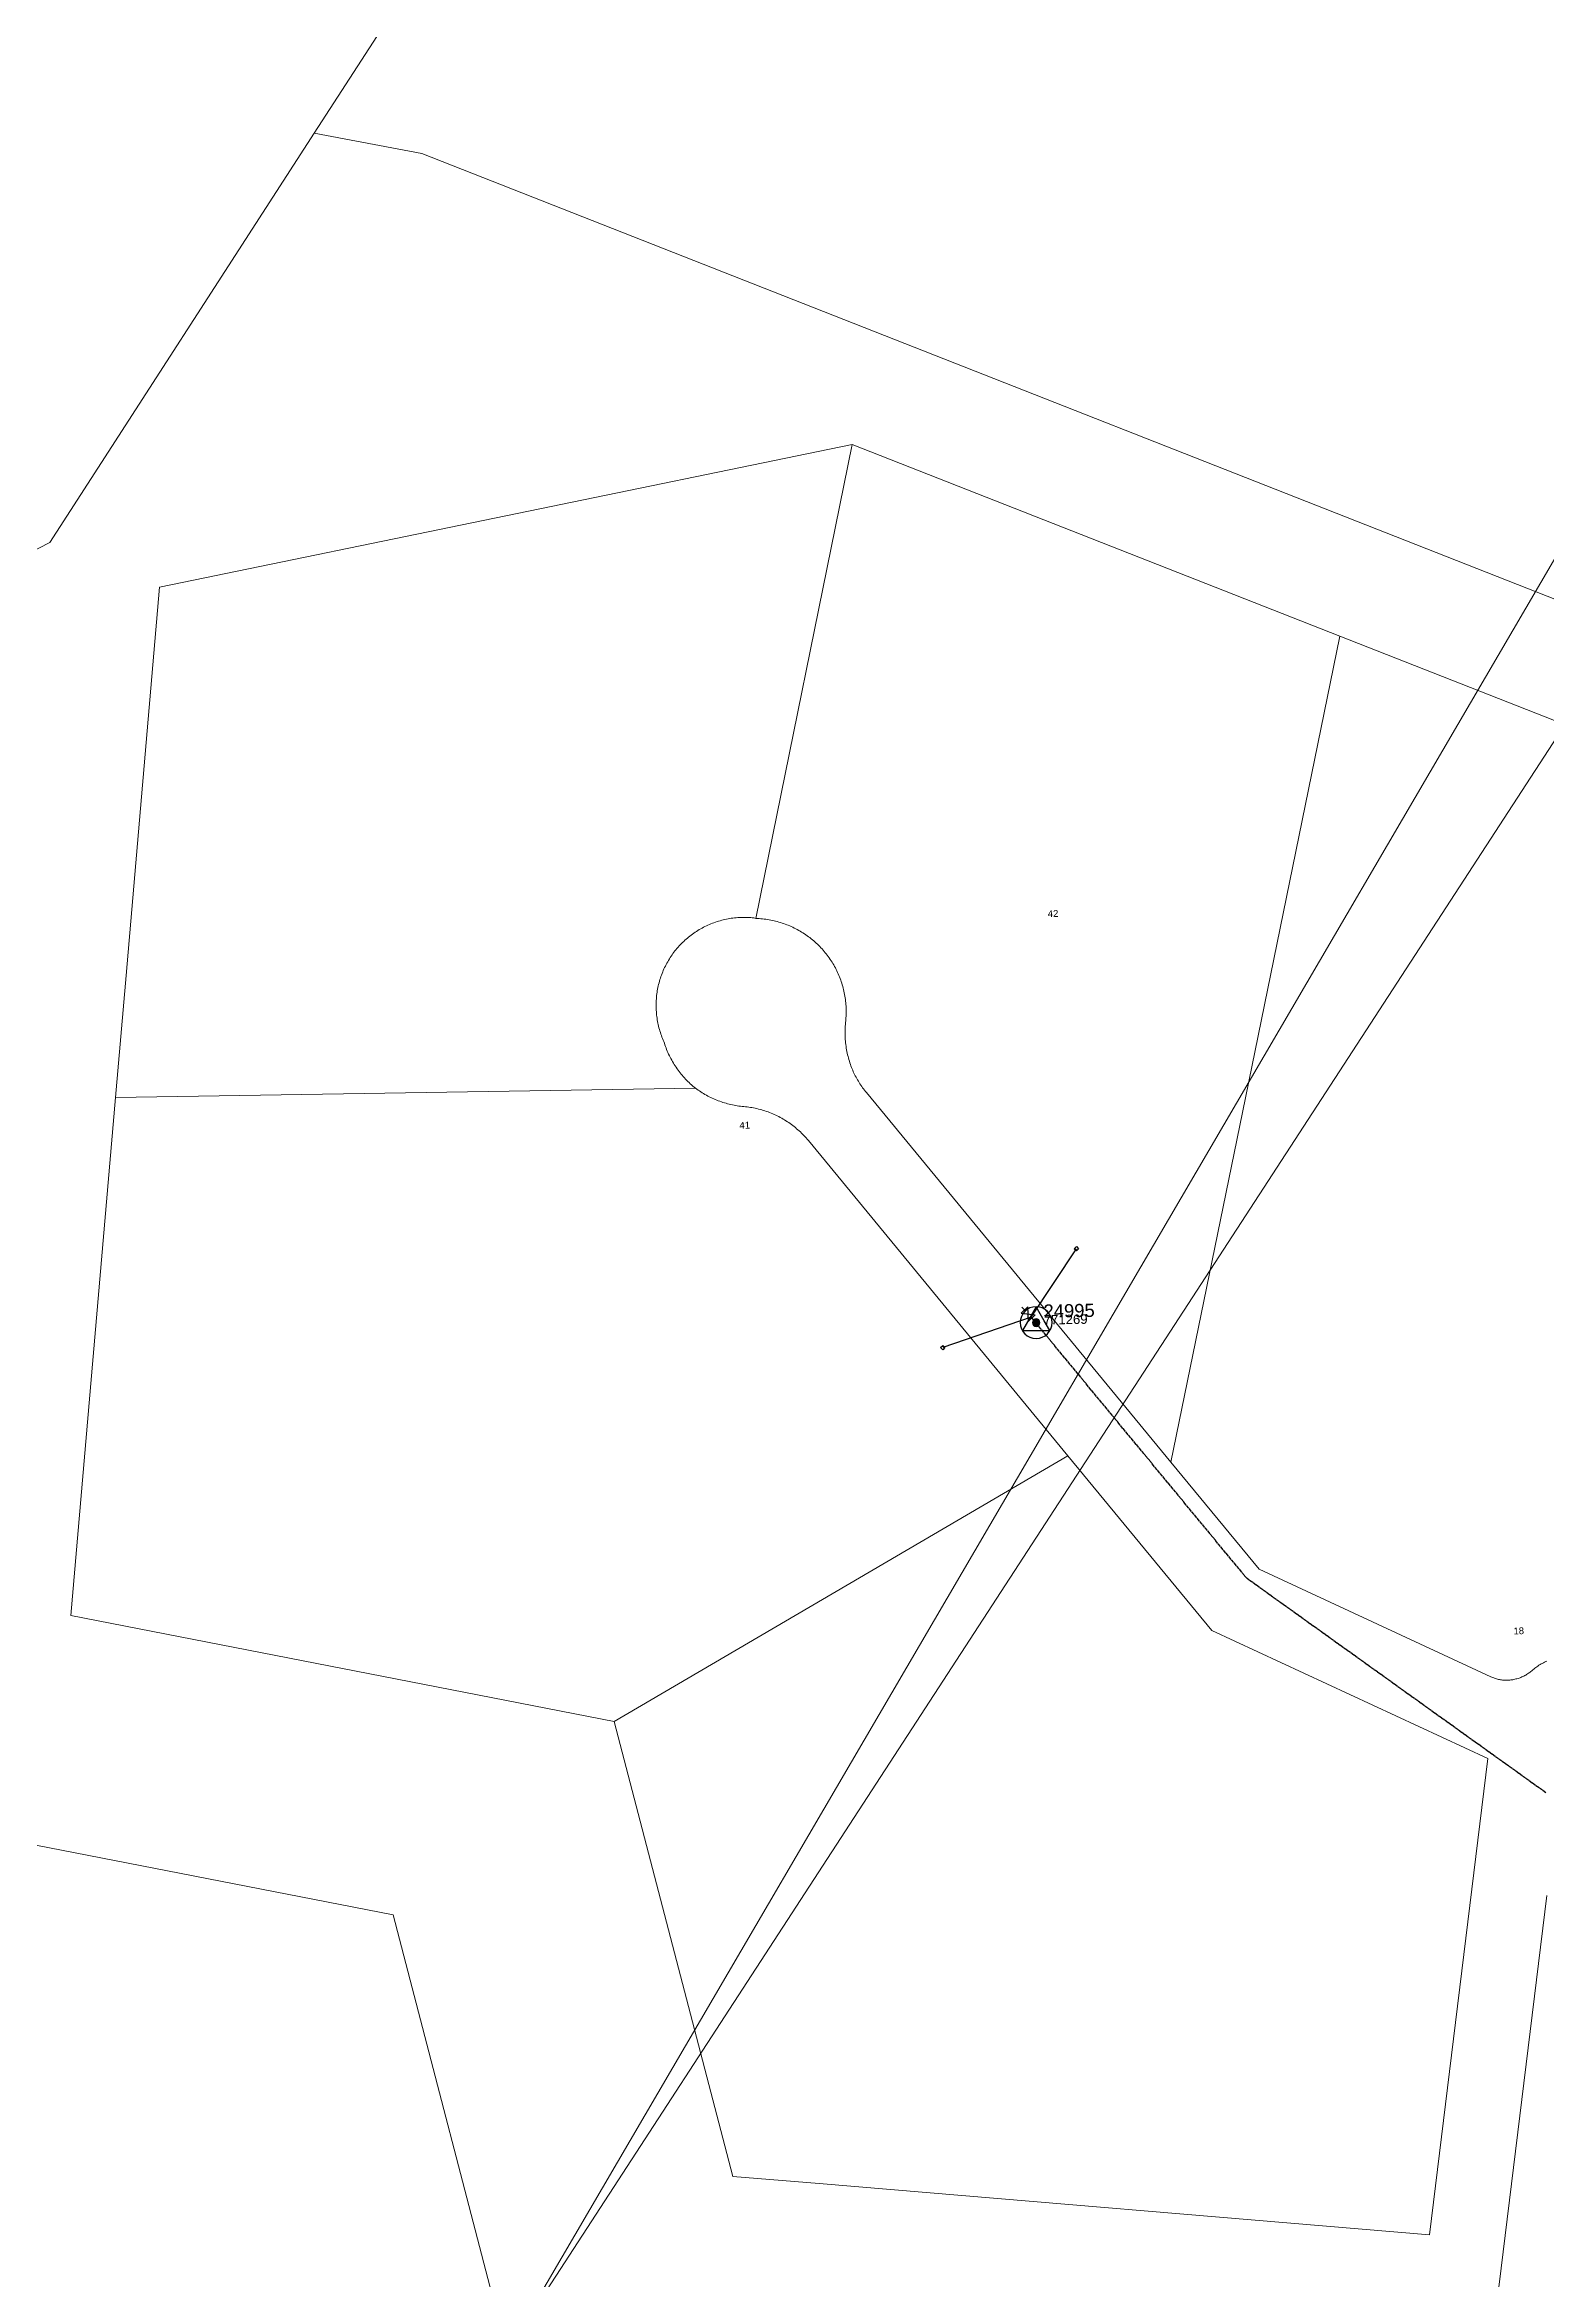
# Model space of a CAD drawing. Header units: metres. Extents: x 209078 to 212397, y 6290320 to 6293148.
# Drawn here: x 209973 to 210371, y 6291522 to 6292115 of the extents above; entities that cross this region are included whole.
import ezdxf
from ezdxf.enums import TextEntityAlignment as Align

# ---------------------------------------------------------------- set-up
doc = ezdxf.new("R2010")
doc.units = ezdxf.units.M
doc.linetypes.add('Cable Exist OH', pattern=[1, 1, 0])
doc.layers.get('0').update_dxf_attribs({"color": 6})
doc.layers.add('Cadastre Land Parcels_SP_EXT', color=9, linetype='Continuous', lineweight=5)
for name, color, linetype in [('Equip_LV_EXT', 7, 'Continuous'), ('Mains_HV_EXT', 7, 'Continuous'), ('Services_SP_EXT', 7, 'Continuous'), ('Sub_SP_TR_HV_LV_EXT', 7, 'Continuous'), ('SupportsOH_SP_TR_HV_LV_SL_EXT', 7, 'Continuous')]:
    doc.layers.add(name, color=color, linetype=linetype)
doc.styles.add('POLE_LABEL', font='arial.ttf')
doc.styles.get("Standard").update_dxf_attribs({"font": 'arial.ttf'})

# ---------------------------------------------------------------- blocks, each defined once
blk = doc.blocks.new('SUB_POLE_EXT')
blk.add_wipeout([(0, 4.22), (0.42, 4.2), (0.83, 4.14), (1.21, 4.05), (1.62, 3.9), (1.99, 3.72), (2.35, 3.51), (2.68, 3.26), (2.99, 2.99), (3.28, 2.66), (3.52, 2.34), (3.76, 1.92), (3.9, 1.62), (4.04, 1.23), (4.18, 0.63), (4.22, 0), (4.18, -0.61), (4.06, -1.15), (3.9, -1.62), (3.58, -2.24), (3.22, -2.73), (2.97, -3.01), (2.68, -3.26), (2.36, -3.5), (2, -3.72), (1.64, -3.89), (1.25, -4.03), (0.82, -4.14), (0.42, -4.2), (0, -4.22), (-0.41, -4.2), (-0.8, -4.15), (-1.21, -4.05), (-1.62, -3.9), (-1.99, -3.73), (-2.35, -3.51), (-2.68, -3.26), (-2.96, -3.02), (-3.23, -2.72), (-3.51, -2.35), (-3.71, -2.01), (-3.91, -1.6), (-4.05, -1.21), (-4.16, -0.76), (-4.22, -0.14), (-4.21, 0.39), (-4.14, 0.83), (-4.03, 1.27), (-3.9, 1.63), (-3.71, 2.02), (-3.5, 2.37), (-3.28, 2.67), (-2.99, 2.99), (-2.68, 3.27), (-2.33, 3.52), (-1.98, 3.73), (-1.63, 3.9), (-1.2, 4.05), (-0.78, 4.15), (-0.4, 4.21)])
blk.add_line((2.16, 0.48), (2.16, 0.48, 0))
blk.add_lwpolyline([(-4.22, 0, 1), (4.22, 0, 1)], format="xyb", close=True)
blk.add_lwpolyline([(2.14, 0.52), (0, 4.22), (-3.66, -2.11), (3.66, -2.11)], close=True)
for tag, height, flags, p in [('STREET_CODE', 0.2, 9, (1.5, 0)), ('ASSET_NUM', 3.5, 8, (2, 2)), ('CONSTRUCTED_VOLTAGE', 0.2, 9, (1.5, -0.2)), ('OPERATING_VOLTAGE', 0.2, 9, (1.5, -0.6)), ('OPERATED_BY', 0.2, 9, (1.5, -0.8)), ('ORIENTATION', 0.2, 9, (1.5, -1.2)), ('OWNED_BY', 0.2, 9, (1.5, -1.4)), ('SECONDARY_VOLTAGE', 0.2, 9, (1.5, -1.6)), ('STATE', 0.2, 9, (1.5, -1.8)), ('SUBSTATION_TYPE', 0.2, 9, (1.5, -2)), ('STREETNAME', 0.2, 9, (1.5, -2.8)), ('SUBURB', 0.2, 9, (1.5, -3)), ('Z', 0.2, 1, (1.5, -3.4)), ('NO_PHASES', 0.2, 9, (1.5, -0.4)), ('MAINTAINED_BY', 0.2, 9, (1.5, -1)), ('USAGE', 0.2, 9, (1.5, -2.2)), ('LEGEND', 0.2, 9, (1.5, -2.4)), ('LOCATION', 0.2, 9, (1.5, -2.6)), ('NOTES', 0.2, 9, (1.5, -3.2))]:
    blk.add_attdef(tag, text='', height=height, dxfattribs=dict(flags=flags)).set_placement(p, align=Align.MIDDLE_LEFT)
blk = doc.blocks.new('LV_OH_LINKS_DISTFUSE_EXT')
for p, q in [((0, 0), (0.96, 0)), ((3.84, 0), (4.8, 0))]:
    blk.add_line(p, q)
blk.add_lwpolyline([(3.84, -1.2), (3.84, 1.2), (0.96, -1.2), (0.96, 1.2)], close=True)
at = {"flags": 9}
for tag, p in [('ACTUAL_STATUS', (0, 0)), ('CONSTRUCTED_VOLTAGE', (0, -0.2)), ('OPERATING_VOLTAGE', (0, -0.6)), ('ORIENTATION', (0, -0.8)), ('OWNED_BY', (0, -1)), ('STATE', (0, -1.2)), ('SWITCH_TYPE', (0, -1.4)), ('NO_PHASES', (0, -0.4)), ('USAGE', (0, -1.6)), ('NOTES', (0, -1.8))]:
    blk.add_attdef(tag, text='', height=0.2, dxfattribs=at).set_placement(p, align=Align.MIDDLE_LEFT)
at = {"flags": 1}
blk.add_attdef('Z', (0, 0), '', height=0.2, dxfattribs=at)
blk = doc.blocks.new('CCP_EXT')
blk.add_wipeout([(0, 0.57), (0.57, 0), (0, -0.57), (-0.57, 0)])
blk.add_lwpolyline([(-0.57, 0), (0, 0.57), (0.57, 0), (0, -0.57), (-0.57, 0)])
at = {"flags": 1}
blk.add_attdef('Z', (0, 0), '', height=0.2, dxfattribs=at)
at = {"flags": 9}
for tag, p in [('CCP_TYPE', (0, 0)), ('CONSTRUCTED_VOLTAGE', (0, -0.2)), ('OPERATING_VOLTAGE', (0, -0.6)), ('ORIENTATION', (0, -0.8)), ('OWNED_BY', (0, -1)), ('STATE', (0, -1.8)), ('NO_PHASES', (0, -0.4)), ('USAGE', (0, -1.2)), ('LEGEND', (0, -1.4)), ('LIFE_SUPPORT', (0, -1.6)), ('NOTES', (0, -2))]:
    blk.add_attdef(tag, text='', height=0.2, dxfattribs=at).set_placement(p, align=Align.MIDDLE_LEFT)
blk = doc.blocks.new('POLE_EXT')
blk.add_hatch(color=256).paths.add_polyline_path([(-1, 0, 1), (1, 0, 1)])
blk.add_lwpolyline([(-1, 0, 1), (1, 0, 1)], format="xyb", close=True)
for tag, height, flags, p in [('pNumber', 2.5, 8, (-17.84, 2.07)), ('OWNED_BY', 0.2, 9, (1.35, -0.4)), ('SPECIAL_USE', 0.2, 9, (1.35, -0.8)), ('STATE', 0.2, 9, (1.35, -1)), ('cLV', 0.2, 9, (1.35, -1.4)), ('hDepth', 0.2, 9, (1.35, -1.6)), ('hDia', 0.2, 9, (1.35, -1.8)), ('cHV', 0.2, 9, (1.35, -2)), ('cLinedev', 0.2, 9, (1.35, -3.4)), ('pExisting', 0.2, 9, (1.35, -3.8)), ('pFooting', 0.2, 9, (1.35, -4.4)), ('pNew', 0.2, 9, (1.35, -4.6)), ('pRelocate', 0.2, 9, (1.35, -5)), ('pRemove', 0.2, 9, (1.35, -5.2)), ('pReplace', 0.2, 9, (1.35, -5.4)), ('pStay', 0.2, 9, (1.35, -5.6)), ('pType', 0.2, 9, (1.35, -5.8)), ('PARENT', 0.2, 9, (1.35, -0.6)), ('USAGE', 0.2, 9, (1.35, -1.2)), ('LBRACKET', 0.2, 9, (1.35, -2.2)), ('LExisting', 0.2, 9, (1.35, -2.4)), ('LANTNUMBER', 0.2, 9, (1.35, -2.6)), ('LOther', 0.2, 9, (1.35, -2.8)), ('LRemove', 0.2, 9, (1.35, -3)), ('LEGEND', 0.2, 9, (1.35, -3.2)), ('LOCATION', 0.2, 9, (1.35, -3.6)), ('PFNUMBER', 0.2, 9, (1.35, -4)), ('NEWPFNUMBER', 0.2, 9, (1.35, -4.2)), ('cspan', 0.2, 9, (1.35, -6)), ('STREETNAME', 0.2, 9, (1.35, -6.2)), ('SUBURB', 0.2, 9, (1.35, -6.4)), ('OPERATED_BY', 0.2, 9, (1.36, -7.01)), ('NOTES', 0.2, 9, (1.35, -6.6)), ('MAINTAINED_BY', 0.2, 9, (1.36, -6.81))]:
    blk.add_attdef(tag, text='', height=height, dxfattribs=dict(flags=flags)).set_placement(p, align=Align.MIDDLE_LEFT)
at = {"style": 'POLE_LABEL'}
for tag, height, flags, p in [('STRUCTURE_PLANT_NUMBER', 0.2, 9, (1.35, 0.03)), ('ASSET_NUM', 2.5, 8, (2, 2)), ('STREET_CODE', 0.2, 9, (1.35, -0.2))]:
    blk.add_attdef(tag, text='', height=height, dxfattribs=dict(at, flags=flags)).set_placement(p, align=Align.MIDDLE_LEFT)
at = {"flags": 1}
blk.add_attdef('Z', (1.35, -7.33), '', height=0.2, dxfattribs=at)

msp = doc.modelspace()

# ---------------------------------------------------------------- linework, layer by layer
at = {"layer": 'Cadastre Land Parcels_SP_EXT', "linetype": 'Continuous'}
for points in [[(210473.56, 6293047.28), (210362.71, 6292902.05), (210342.74, 6292801.63), (210155.87, 6292612.81), (210137.57, 6292509.77), (210134.07, 6292489.91), (210131.99, 6292478.52), (210160.8, 6292380.9), (210102.68, 6292311.2), (210082.99, 6292150.83), (210044.38, 6292091.13), (210072.97, 6292085.7), (210440.97, 6291941.08)], [(210848.83, 6292790.81), (210095.51, 6291502.62), (209952.45, 6291442.93), (209851.01, 6291421.65), (209870.56, 6291645.97), (209871.45, 6291656.23), (210065.32, 6291618.45), (210095.51, 6291502.62), (210975.8, 6292855.38)], [(210440.97, 6291941.08), (210072.97, 6292085.7), (210044.38, 6292091.13), (209974.17, 6291982.54), (209889.46, 6291938.89), (209845.32, 6291888.1), (209843.56, 6291886.08), (209834.37, 6291875.57), (209673.89, 6291774.74), (209849.45, 6291753.26), (209819.91, 6291414.27)], [(210371.57, 6291685.76), (210371.26, 6291685.62), (210370.95, 6291685.47), (210370.64, 6291685.32), (210370.34, 6291685.16), (210370.04, 6291684.99), (210369.75, 6291684.82), (210369.46, 6291684.64), (210369.17, 6291684.45), (210368.89, 6291684.26), (210368.61, 6291684.06), (210368.34, 6291683.86), (210368.07, 6291683.65), (210367.81, 6291683.43), (210367.55, 6291683.21), (210367.33, 6291683.03), (210367.11, 6291682.85), (210366.89, 6291682.68), (210366.66, 6291682.52), (210366.43, 6291682.36), (210366.19, 6291682.21), (210365.95, 6291682.07), (210365.71, 6291681.93), (210365.46, 6291681.8), (210365.21, 6291681.68), (210364.96, 6291681.56), (210364.7, 6291681.45), (210364.44, 6291681.35), (210364.18, 6291681.25), (210363.91, 6291681.16), (210363.64, 6291681.08), (210363.37, 6291681.01), (210363.1, 6291680.94), (210362.83, 6291680.88), (210362.55, 6291680.83), (210362.28, 6291680.78), (210362, 6291680.75), (210361.72, 6291680.72), (210361.45, 6291680.7), (210361.18, 6291680.69), (210360.91, 6291680.68), (210360.64, 6291680.69), (210360.37, 6291680.7), (210360.1, 6291680.71), (210359.83, 6291680.74), (210359.56, 6291680.77), (210359.29, 6291680.81), (210359.02, 6291680.86), (210358.76, 6291680.92), (210358.49, 6291680.98), (210358.23, 6291681.05), (210357.97, 6291681.12), (210357.71, 6291681.21), (210357.46, 6291681.3), (210357.2, 6291681.39), (210356.95, 6291681.5), (210356.7, 6291681.61), (210295.17, 6291710.14), (210271.78, 6291738.53), (210190.96, 6291836.59), (210190.7, 6291836.9), (210190.44, 6291837.22), (210190.19, 6291837.55), (210189.94, 6291837.88), (210189.7, 6291838.21), (210189.47, 6291838.55), (210189.24, 6291838.89), (210189.02, 6291839.24), (210188.8, 6291839.59), (210188.59, 6291839.94), (210188.39, 6291840.3), (210188.19, 6291840.66), (210188, 6291841.02), (210187.81, 6291841.39), (210187.64, 6291841.76), (210187.46, 6291842.13), (210187.3, 6291842.51), (210187.14, 6291842.89), (210186.99, 6291843.27), (210186.85, 6291843.66), (210186.71, 6291844.04), (210186.57, 6291844.47), (210186.43, 6291844.9), (210186.3, 6291845.33), (210186.18, 6291845.77), (210186.06, 6291846.2), (210185.96, 6291846.64), (210185.86, 6291847.08), (210185.77, 6291847.52), (210185.68, 6291847.96), (210185.61, 6291848.41), (210185.54, 6291848.85), (210185.48, 6291849.3), (210185.43, 6291849.75), (210185.38, 6291850.19), (210185.34, 6291850.64), (210185.31, 6291851.09), (210185.29, 6291851.54), (210185.28, 6291851.99), (210185.27, 6291852.44), (210185.27, 6291852.89), (210185.28, 6291853.34), (210185.3, 6291853.79), (210185.32, 6291854.25), (210185.35, 6291854.69), (210185.39, 6291855.14), (210185.44, 6291855.58), (210185.48, 6291856.02), (210185.52, 6291856.46), (210185.54, 6291856.9), (210185.56, 6291857.34), (210185.57, 6291857.78), (210185.57, 6291858.22), (210185.57, 6291858.66), (210185.55, 6291859.11), (210185.53, 6291859.55), (210185.5, 6291859.99), (210185.46, 6291860.43), (210185.42, 6291860.86), (210185.37, 6291861.3), (210185.31, 6291861.74), (210185.24, 6291862.18), (210185.16, 6291862.61), (210185.08, 6291863.04), (210184.98, 6291863.47), (210184.88, 6291863.9), (210184.78, 6291864.33), (210184.66, 6291864.76), (210184.54, 6291865.18), (210184.41, 6291865.6), (210184.27, 6291866.02), (210184.13, 6291866.44), (210183.97, 6291866.85), (210183.81, 6291867.26), (210183.65, 6291867.67), (210183.47, 6291868.08), (210183.29, 6291868.48), (210183.1, 6291868.88), (210182.91, 6291869.27), (210182.7, 6291869.66), (210182.49, 6291870.05), (210182.28, 6291870.44), (210182.05, 6291870.82), (210181.82, 6291871.19), (210181.59, 6291871.56), (210181.34, 6291871.93), (210181.09, 6291872.3), (210180.83, 6291872.65), (210180.57, 6291873.01), (210180.3, 6291873.36), (210180.03, 6291873.7), (210179.74, 6291874.04), (210179.46, 6291874.38), (210179.16, 6291874.7), (210178.86, 6291875.03), (210178.56, 6291875.35), (210178.25, 6291875.66), (210177.93, 6291875.97), (210177.61, 6291876.27), (210177.28, 6291876.57), (210176.95, 6291876.85), (210176.61, 6291877.14), (210176.27, 6291877.42), (210175.92, 6291877.69), (210175.57, 6291877.95), (210175.21, 6291878.21), (210174.85, 6291878.46), (210174.49, 6291878.71), (210174.11, 6291878.95), (210173.74, 6291879.18), (210173.36, 6291879.41), (210172.98, 6291879.63), (210172.59, 6291879.84), (210172.2, 6291880.05), (210171.81, 6291880.25), (210171.41, 6291880.44), (210171.01, 6291880.62), (210170.61, 6291880.8), (210170.2, 6291880.97), (210169.79, 6291881.13), (210169.38, 6291881.29), (210168.96, 6291881.43), (210168.54, 6291881.57), (210168.12, 6291881.71), (210167.7, 6291881.83), (210167.27, 6291881.95), (210166.85, 6291882.06), (210166.42, 6291882.16), (210165.99, 6291882.26), (210165.55, 6291882.34), (210165.12, 6291882.42), (210164.68, 6291882.49), (210164.25, 6291882.56), (210163.81, 6291882.61), (210163.37, 6291882.66), (210162.93, 6291882.7), (210162.49, 6291882.73), (210162.05, 6291882.76), (210161.61, 6291882.78), (210161.09, 6291882.93), (210160.66, 6291882.97), (210160.23, 6291883.01), (210159.8, 6291883.03), (210159.37, 6291883.06), (210158.94, 6291883.07), (210158.51, 6291883.07), (210158.07, 6291883.07), (210157.64, 6291883.06), (210157.21, 6291883.04), (210156.78, 6291883.01), (210156.35, 6291882.98), (210155.92, 6291882.93), (210155.49, 6291882.88), (210155.06, 6291882.82), (210154.64, 6291882.76), (210154.21, 6291882.68), (210153.79, 6291882.6), (210153.37, 6291882.51), (210152.95, 6291882.41), (210152.53, 6291882.31), (210152.11, 6291882.19), (210151.7, 6291882.07), (210151.29, 6291881.94), (210150.88, 6291881.81), (210150.47, 6291881.66), (210150.06, 6291881.51), (210149.66, 6291881.35), (210149.27, 6291881.18), (210148.87, 6291881.01), (210148.48, 6291880.83), (210148.09, 6291880.64), (210147.7, 6291880.45), (210147.32, 6291880.24), (210146.95, 6291880.03), (210146.57, 6291879.82), (210146.2, 6291879.59), (210145.84, 6291879.36), (210145.48, 6291879.13), (210145.12, 6291878.88), (210144.77, 6291878.63), (210144.42, 6291878.38), (210144.08, 6291878.11), (210143.74, 6291877.85), (210143.41, 6291877.57), (210143.08, 6291877.29), (210142.76, 6291877), (210142.44, 6291876.71), (210142.13, 6291876.41), (210141.82, 6291876.1), (210141.52, 6291875.79), (210141.23, 6291875.48), (210140.94, 6291875.16), (210140.66, 6291874.83), (210140.38, 6291874.5), (210140.11, 6291874.16), (210139.85, 6291873.82), (210139.59, 6291873.47), (210139.34, 6291873.12), (210139.1, 6291872.77), (210138.86, 6291872.41), (210138.63, 6291872.04), (210138.4, 6291871.67), (210138.19, 6291871.3), (210137.98, 6291870.92), (210137.77, 6291870.54), (210137.58, 6291870.16), (210137.39, 6291869.77), (210137.2, 6291869.38), (210137.03, 6291868.98), (210136.86, 6291868.59), (210136.7, 6291868.18), (210136.55, 6291867.78), (210136.4, 6291867.37), (210136.27, 6291866.96), (210136.14, 6291866.55), (210136.01, 6291866.14), (210135.9, 6291865.72), (210135.79, 6291865.3), (210135.69, 6291864.88), (210135.6, 6291864.46), (210135.52, 6291864.04), (210135.44, 6291863.61), (210135.37, 6291863.19), (210135.31, 6291862.76), (210135.26, 6291862.33), (210135.22, 6291861.9), (210135.18, 6291861.47), (210135.15, 6291861.04), (210135.13, 6291860.61), (210135.12, 6291860.18), (210135.11, 6291859.75), (210135.12, 6291859.32), (210135.13, 6291858.88), (210135.15, 6291858.45), (210135.18, 6291858.02), (210135.21, 6291857.59), (210135.25, 6291857.16), (210135.31, 6291856.73), (210135.36, 6291856.31), (210135.43, 6291855.88), (210135.51, 6291855.45), (210135.59, 6291855.03), (210135.68, 6291854.61), (210135.78, 6291854.19), (210135.88, 6291853.77), (210136, 6291853.35), (210136.12, 6291852.94), (210136.25, 6291852.53), (210136.39, 6291852.12), (210136.53, 6291851.71), (210136.68, 6291851.31), (210136.84, 6291850.91), (210137.01, 6291850.51), (210137.18, 6291850.11), (210137.31, 6291849.69), (210137.45, 6291849.26), (210137.6, 6291848.84), (210137.75, 6291848.43), (210137.92, 6291848.01), (210138.09, 6291847.6), (210138.26, 6291847.19), (210138.45, 6291846.78), (210138.64, 6291846.38), (210138.84, 6291845.98), (210139.04, 6291845.59), (210139.25, 6291845.2), (210139.47, 6291844.81), (210139.7, 6291844.43), (210139.93, 6291844.04), (210140.17, 6291843.67), (210140.42, 6291843.3), (210140.67, 6291842.93), (210140.93, 6291842.57), (210141.2, 6291842.21), (210141.47, 6291841.86), (210141.75, 6291841.51), (210142.03, 6291841.17), (210142.33, 6291840.83), (210142.62, 6291840.5), (210142.92, 6291840.17), (210143.23, 6291839.85), (210143.55, 6291839.54), (210143.87, 6291839.23), (210144.19, 6291838.92), (210144.52, 6291838.63), (210144.86, 6291838.33), (210145.2, 6291838.05), (210145.55, 6291837.77), (210145.9, 6291837.51), (210146.25, 6291837.26), (210146.61, 6291837.01), (210146.97, 6291836.77), (210147.34, 6291836.54), (210147.71, 6291836.32), (210148.09, 6291836.1), (210148.47, 6291835.88), (210148.85, 6291835.68), (210149.24, 6291835.48), (210149.63, 6291835.28), (210150.02, 6291835.1), (210150.42, 6291834.92), (210150.82, 6291834.75), (210151.22, 6291834.58), (210151.62, 6291834.42), (210152.03, 6291834.27), (210152.44, 6291834.13), (210152.85, 6291833.99), (210153.27, 6291833.86), (210153.68, 6291833.74), (210154.1, 6291833.62), (210154.52, 6291833.51), (210154.95, 6291833.41), (210155.37, 6291833.32), (210155.8, 6291833.23), (210156.23, 6291833.16), (210156.65, 6291833.08), (210157.08, 6291833.02), (210157.52, 6291832.97), (210157.95, 6291832.92), (210158.38, 6291832.88), (210158.82, 6291832.83), (210159.26, 6291832.78), (210159.7, 6291832.73), (210160.14, 6291832.66), (210160.57, 6291832.59), (210161.01, 6291832.51), (210161.44, 6291832.42), (210161.87, 6291832.33), (210162.3, 6291832.22), (210162.73, 6291832.11), (210163.16, 6291831.99), (210163.58, 6291831.87), (210164, 6291831.73), (210164.42, 6291831.59), (210164.84, 6291831.45), (210165.25, 6291831.29), (210165.66, 6291831.13), (210166.07, 6291830.96), (210166.47, 6291830.78), (210166.87, 6291830.59), (210167.27, 6291830.4), (210167.67, 6291830.2), (210168.06, 6291830), (210168.45, 6291829.79), (210168.83, 6291829.57), (210169.21, 6291829.34), (210169.59, 6291829.11), (210169.96, 6291828.87), (210170.32, 6291828.62), (210170.69, 6291828.37), (210171.05, 6291828.11), (210171.4, 6291827.85), (210171.75, 6291827.57), (210172.09, 6291827.3), (210172.43, 6291827.01), (210172.77, 6291826.72), (210173.09, 6291826.43), (210173.42, 6291826.13), (210173.74, 6291825.82), (210174.05, 6291825.51), (210174.36, 6291825.19), (210174.66, 6291824.87), (210174.95, 6291824.54), (210175.24, 6291824.2), (210175.53, 6291823.86), (210244.44, 6291740.24), (210282.63, 6291693.9), (210355.86, 6291659.94), (210340.4, 6291533.57), (210178.36, 6291547.13), (210155.45, 6291549.05), (210124, 6291669.72), (209979.79, 6291697.83), (209991.63, 6291835.3), (209994.41, 6291867.61), (210003.29, 6291970.66), (210187.13, 6292008.56), (210316.61, 6291957.7), (210433.48, 6291911.79)], [(210433.48, 6291911.79), (210316.61, 6291957.7), (210290.75, 6291831.29), (210271.78, 6291738.53), (210295.17, 6291710.14), (210356.7, 6291681.61), (210356.95, 6291681.5), (210357.2, 6291681.39), (210357.46, 6291681.3), (210357.71, 6291681.21), (210357.97, 6291681.12), (210358.23, 6291681.05), (210358.49, 6291680.98), (210358.76, 6291680.92), (210359.02, 6291680.86), (210359.29, 6291680.81), (210359.56, 6291680.77), (210359.83, 6291680.74), (210360.1, 6291680.71), (210360.37, 6291680.7), (210360.64, 6291680.69), (210360.91, 6291680.68), (210361.18, 6291680.69), (210361.45, 6291680.7), (210361.45, 6291680.7), (210361.72, 6291680.72), (210362, 6291680.75), (210362.28, 6291680.78), (210362.55, 6291680.83), (210362.83, 6291680.88), (210363.1, 6291680.94), (210363.37, 6291681.01), (210363.64, 6291681.08), (210363.91, 6291681.16), (210364.18, 6291681.25), (210364.44, 6291681.35), (210364.7, 6291681.45), (210364.96, 6291681.56), (210365.21, 6291681.68), (210365.46, 6291681.8), (210365.71, 6291681.93), (210365.95, 6291682.07), (210366.19, 6291682.21), (210366.43, 6291682.36), (210366.66, 6291682.52), (210366.89, 6291682.68), (210367.11, 6291682.85), (210367.33, 6291683.03), (210367.55, 6291683.21), (210367.81, 6291683.43), (210368.07, 6291683.65), (210368.34, 6291683.86), (210368.61, 6291684.06), (210368.89, 6291684.26), (210369.17, 6291684.45), (210369.46, 6291684.64), (210369.75, 6291684.82), (210370.04, 6291684.99), (210370.34, 6291685.16), (210370.64, 6291685.32), (210370.95, 6291685.47), (210371.26, 6291685.62), (210371.57, 6291685.76)], [(210504.09, 6291485.35), (210362.15, 6291505.34), (210357.8, 6291511), (210371.58, 6291623.58)]]:
    msp.add_lwpolyline(points, dxfattribs=at)

# ---------------------------------------------------------------- texts
at = {"layer": 'Cadastre Land Parcels_SP_EXT'}
for s, rotation, p in [('42', 1.33467, (210239.11, 6291883.15)), ('41', 1.33086, (210157.27, 6291826.99)), ('18', 1.33148, (210362.73, 6291692.85))]:
    msp.add_text(s, height=1.8, rotation=rotation, dxfattribs=at).set_placement(p)

# ---------------------------------------------------------------- next in the draw order: block references
at = {"layer": 'Sub_SP_TR_HV_LV_EXT'}
ref = msp.add_blockref('SUB_POLE_EXT', (210236, 6291775.55), dxfattribs=at)
ref.add_attrib('ASSET_NUM', '24995', dxfattribs={"layer": '0', "height": 3.5, "rotation": 1}).set_placement((210238, 6291775.8), align=Align.BOTTOM_LEFT)

# ---------------------------------------------------------------- next in the draw order: linework, layer by layer
at = {"layer": 'Cadastre Land Parcels_SP_EXT', "linetype": 'Continuous'}
for points in [[(210290.75, 6291831.29), (210316.61, 6291957.7), (210187.13, 6292008.56), (210161.61, 6291882.78), (210162.05, 6291882.76), (210162.49, 6291882.73), (210162.93, 6291882.7), (210163.37, 6291882.66), (210163.81, 6291882.61), (210164.25, 6291882.56), (210164.68, 6291882.49), (210165.12, 6291882.42), (210165.55, 6291882.34), (210165.99, 6291882.26), (210166.42, 6291882.16), (210166.85, 6291882.06), (210167.27, 6291881.95), (210167.7, 6291881.83), (210168.12, 6291881.71), (210168.54, 6291881.57), (210168.96, 6291881.43), (210169.38, 6291881.29), (210169.79, 6291881.13), (210170.2, 6291880.97), (210170.61, 6291880.8), (210171.01, 6291880.62), (210171.41, 6291880.44), (210171.81, 6291880.25), (210172.2, 6291880.05), (210172.59, 6291879.84), (210172.98, 6291879.63), (210173.36, 6291879.41), (210173.74, 6291879.18), (210174.11, 6291878.95), (210174.49, 6291878.71), (210174.85, 6291878.46), (210175.21, 6291878.21), (210175.57, 6291877.95), (210175.92, 6291877.69), (210176.27, 6291877.42), (210176.61, 6291877.14), (210176.95, 6291876.85), (210177.28, 6291876.57), (210177.61, 6291876.27), (210177.93, 6291875.97), (210178.25, 6291875.66), (210178.56, 6291875.35), (210178.86, 6291875.03), (210179.16, 6291874.7), (210179.46, 6291874.38), (210179.74, 6291874.04), (210180.03, 6291873.7), (210180.3, 6291873.36), (210180.57, 6291873.01), (210180.83, 6291872.65), (210181.09, 6291872.3), (210181.34, 6291871.93), (210181.59, 6291871.56), (210181.82, 6291871.19), (210182.05, 6291870.82), (210182.28, 6291870.44), (210182.49, 6291870.05), (210182.7, 6291869.66), (210182.91, 6291869.27), (210183.1, 6291868.88), (210183.29, 6291868.48), (210183.47, 6291868.08), (210183.65, 6291867.67), (210183.81, 6291867.26), (210183.97, 6291866.85), (210184.13, 6291866.44), (210184.27, 6291866.02), (210184.41, 6291865.6), (210184.54, 6291865.18), (210184.66, 6291864.76), (210184.78, 6291864.33), (210184.88, 6291863.9), (210184.98, 6291863.47), (210185.08, 6291863.04), (210185.16, 6291862.61), (210185.24, 6291862.18), (210185.31, 6291861.74), (210185.37, 6291861.3), (210185.42, 6291860.86), (210185.46, 6291860.43), (210185.5, 6291859.99), (210185.53, 6291859.55), (210185.55, 6291859.11), (210185.57, 6291858.66), (210185.57, 6291858.22), (210185.57, 6291857.78), (210185.56, 6291857.34), (210185.54, 6291856.9), (210185.52, 6291856.46), (210185.48, 6291856.02), (210185.44, 6291855.58), (210185.39, 6291855.14), (210185.35, 6291854.69), (210185.32, 6291854.25), (210185.3, 6291853.79), (210185.28, 6291853.34), (210185.27, 6291852.89), (210185.27, 6291852.44), (210185.28, 6291851.99), (210185.29, 6291851.54), (210185.31, 6291851.09), (210185.34, 6291850.64), (210185.38, 6291850.19), (210185.43, 6291849.75), (210185.48, 6291849.3), (210185.54, 6291848.85), (210185.61, 6291848.41), (210185.68, 6291847.96), (210185.77, 6291847.52), (210185.86, 6291847.08), (210185.96, 6291846.64), (210186.06, 6291846.2), (210186.18, 6291845.77), (210186.3, 6291845.33), (210186.43, 6291844.9), (210186.57, 6291844.47), (210186.71, 6291844.04), (210186.85, 6291843.66), (210186.99, 6291843.27), (210187.14, 6291842.89), (210187.3, 6291842.51), (210187.46, 6291842.13), (210187.64, 6291841.76), (210187.81, 6291841.39), (210188, 6291841.02), (210188.19, 6291840.66), (210188.39, 6291840.3), (210188.59, 6291839.94), (210188.8, 6291839.59), (210189.02, 6291839.24), (210189.24, 6291838.89), (210189.47, 6291838.55), (210189.7, 6291838.21), (210189.94, 6291837.88), (210190.19, 6291837.55), (210190.44, 6291837.22), (210190.7, 6291836.9), (210190.96, 6291836.59), (210271.78, 6291738.53), (210290.75, 6291831.29)], [(210244.44, 6291740.24), (210175.53, 6291823.86), (210175.24, 6291824.2), (210174.95, 6291824.54), (210174.66, 6291824.87), (210174.36, 6291825.19), (210174.05, 6291825.51), (210173.74, 6291825.82), (210173.42, 6291826.13), (210173.09, 6291826.43), (210172.77, 6291826.72), (210172.43, 6291827.01), (210172.09, 6291827.3), (210171.75, 6291827.57), (210171.4, 6291827.85), (210171.05, 6291828.11), (210170.69, 6291828.37), (210170.32, 6291828.62), (210169.96, 6291828.87), (210169.59, 6291829.11), (210169.21, 6291829.34), (210168.83, 6291829.57), (210168.45, 6291829.79), (210168.06, 6291830), (210167.67, 6291830.2), (210167.27, 6291830.4), (210166.87, 6291830.59), (210166.47, 6291830.78), (210166.07, 6291830.96), (210165.66, 6291831.13), (210165.25, 6291831.29), (210164.84, 6291831.45), (210164.42, 6291831.59), (210164, 6291831.73), (210163.58, 6291831.87), (210163.16, 6291831.99), (210162.73, 6291832.11), (210162.3, 6291832.22), (210161.87, 6291832.33), (210161.44, 6291832.42), (210161.01, 6291832.51), (210160.57, 6291832.59), (210160.14, 6291832.66), (210159.7, 6291832.73), (210159.26, 6291832.78), (210158.82, 6291832.83), (210158.38, 6291832.88), (210157.95, 6291832.92), (210157.52, 6291832.97), (210157.08, 6291833.02), (210156.65, 6291833.08), (210156.23, 6291833.16), (210155.8, 6291833.23), (210155.37, 6291833.32), (210154.95, 6291833.41), (210154.52, 6291833.51), (210154.1, 6291833.62), (210153.68, 6291833.74), (210153.27, 6291833.86), (210152.85, 6291833.99), (210152.44, 6291834.13), (210152.03, 6291834.27), (210151.62, 6291834.42), (210151.22, 6291834.58), (210150.82, 6291834.75), (210150.42, 6291834.92), (210150.02, 6291835.1), (210149.63, 6291835.28), (210149.24, 6291835.48), (210148.85, 6291835.68), (210148.47, 6291835.88), (210148.09, 6291836.1), (210147.71, 6291836.32), (210147.34, 6291836.54), (210146.97, 6291836.77), (210146.61, 6291837.01), (210146.25, 6291837.26), (210145.9, 6291837.51), (210145.55, 6291837.77), (209991.63, 6291835.3), (209979.79, 6291697.83), (210124, 6291669.72), (210244.44, 6291740.24)]]:
    msp.add_lwpolyline(points, close=True, dxfattribs=at)
at = {"layer": 'Mains_HV_EXT', "linetype": 'Cable Exist OH'}
msp.add_lwpolyline([(210371.28, 6291650.84), (210291.98, 6291707.65), (210235.94, 6291775.47)], dxfattribs=at)

# ---------------------------------------------------------------- next in the draw order: block references
at = {"layer": 'Equip_LV_EXT', "rotation": 132.5910097194948}
msp.add_blockref('LV_OH_LINKS_DISTFUSE_EXT', (210235.48, 6291776.08), dxfattribs=at)
at = {"layer": 'SupportsOH_SP_TR_HV_LV_SL_EXT'}
ref = msp.add_blockref('POLE_EXT', (210236, 6291775.55), dxfattribs=at)
ref.add_attrib('ASSET_NUM', '771269', dxfattribs={"layer": '0', "height": 2.5, "rotation": 1, "style": 'POLE_LABEL'}).set_placement((210238, 6291776.3), align=Align.MIDDLE_LEFT)

# ---------------------------------------------------------------- next in the draw order: block references
at = {"layer": 'Services_SP_EXT'}
for p in [(210246.67, 6291795.14), (210211.19, 6291768.94)]:
    msp.add_blockref('CCP_EXT', p, dxfattribs=at)

# ---------------------------------------------------------------- next in the draw order: linework, layer by layer
for points in [[(210234.66, 6291776.97), (210246.67, 6291795.14)], [(210234.66, 6291776.97), (210211.19, 6291768.94)]]:
    msp.add_lwpolyline(points, dxfattribs=at)

doc.saveas('drawing.dxf')
